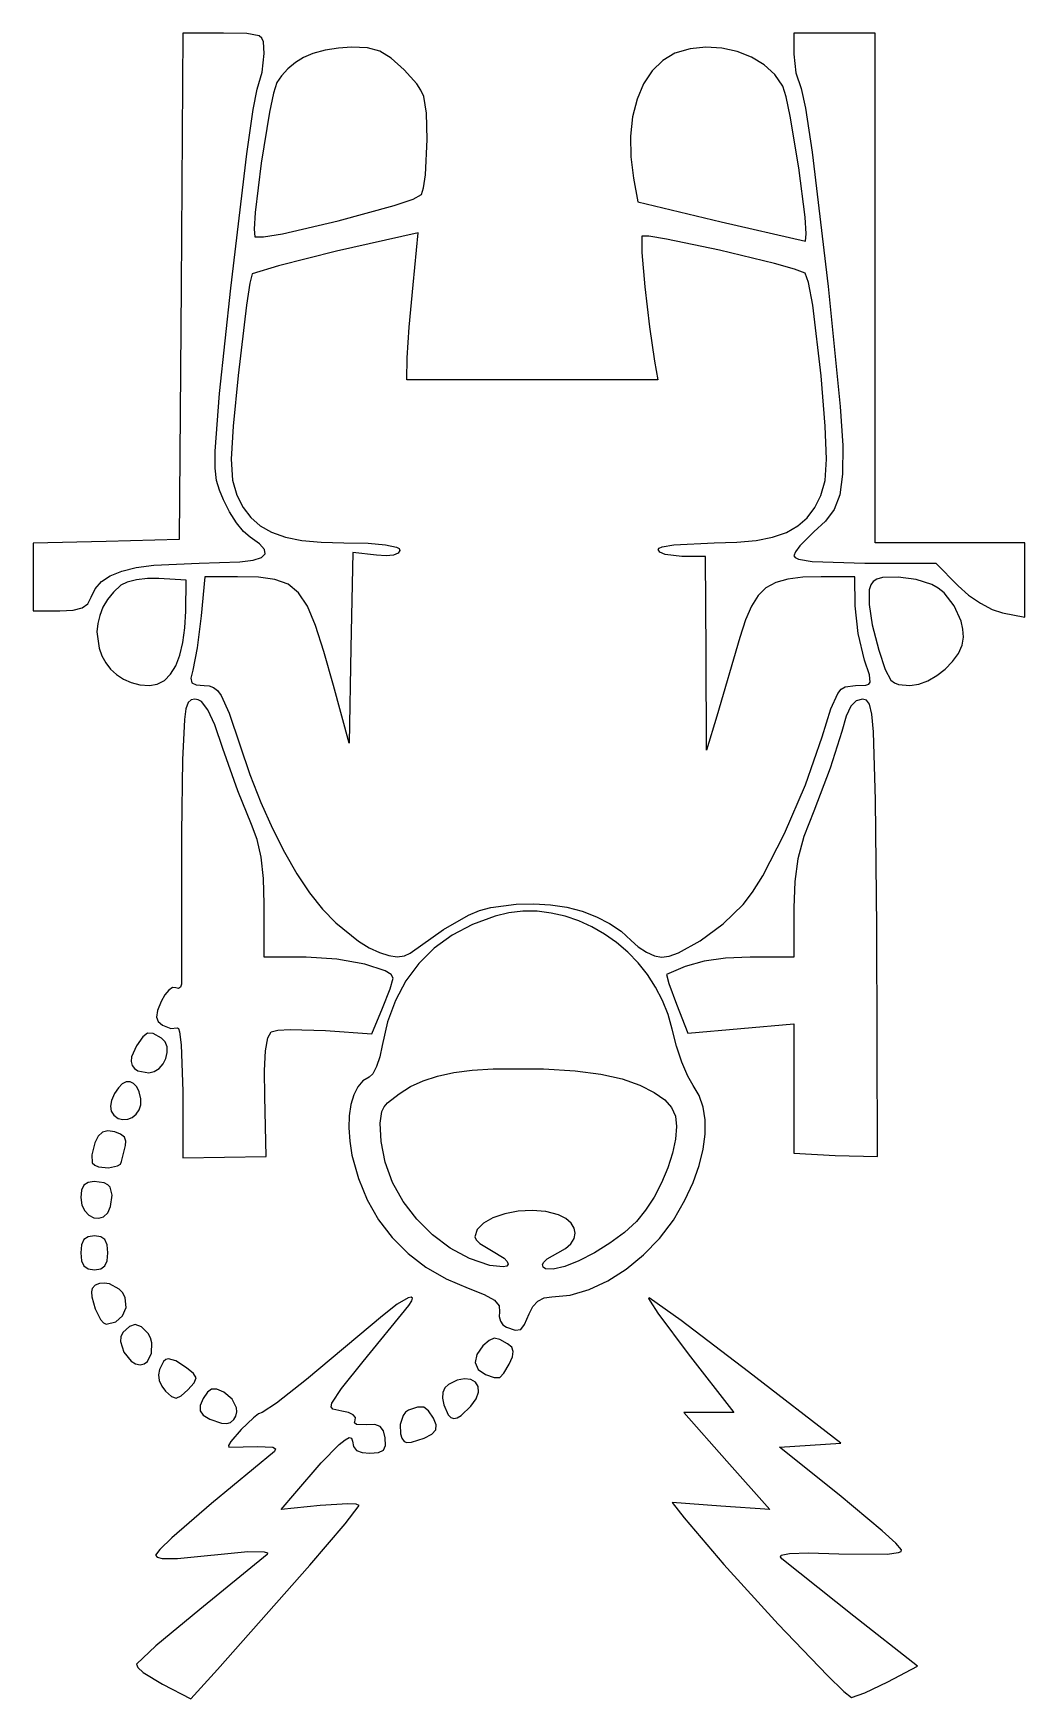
# Model space of a CAD drawing. Extents: x -210 to 599, y -40 to 300.
# Drawn here: x 477.4 to 599.2, y -40.3 to 164.3 of the extents above; entities that cross this region are included whole.
import ezdxf

# ---------------------------------------------------------------- set-up
doc = ezdxf.new("R2010")
doc.units = 0

msp = doc.modelspace()

# ---------------------------------------------------------------- linework, layer by layer
at = {"layer": 'Ebene 1'}
for p, q in [((495.74975, 164.26964), (495.531, 133.178)), ((500.74764, 164.26964), (495.74975, 164.26964)), ((503.629072, 164.229823), (500.74764, 164.26964)), ((505.113706, 163.958066), (503.629072, 164.229823)), ((505.476986, 163.663816), (505.113706, 163.958066)), ((575.85825, 164.26964), (570.8502, 164.26964)), ((570.8502, 164.26964), (570.8502, 161.7107)), ((580.86629, 164.26964), (575.85825, 164.26964)), ((580.86629, 132.96934), (580.86629, 164.26964)), ((505.66478, 163.225909), (505.476986, 163.663816)), ((505.498398, 159.500939), (505.74553, 161.80489)), ((505.74553, 161.80489), (505.66478, 163.225909)), ((511.73547, 161.781003), (510.56587, 161.29921)), ((513.238714, 162.180515), (511.73547, 161.781003)), ((514.881838, 162.456292), (513.238714, 162.180515)), ((516.47108, 162.56688), (514.881838, 162.456292)), ((518.430004, 162.474559), (516.47108, 162.56688)), ((519.954365, 162.065999), (518.430004, 162.474559)), ((521.354263, 161.206762), (519.954365, 162.065999)), ((556.2434, 161.81118), (554.730592, 160.939211)), ((556.24341, 161.8112), (556.2434, 161.81118)), ((558.095271, 162.363082), (556.24341, 161.8112)), ((560.031734, 162.57084), (558.095271, 162.363082)), ((561.9825, 162.455831), (560.031734, 162.57084)), ((563.877274, 162.039412), (561.9825, 162.455831)), ((565.645758, 161.342941), (563.877274, 162.039412)), ((570.8502, 161.7107), (571.111469, 159.415286)), ((508.670884, 159.887938), (507.869695, 159.038746)), ((509.605248, 160.675003), (508.670884, 159.887938)), ((510.5659, 161.29918), (509.605248, 160.675003)), ((510.56587, 161.29921), (510.5659, 161.29918)), ((522.9398, 159.76241), (521.354263, 161.206762)), ((524.513102, 158.054457), (522.9398, 159.76241)), ((553.438366, 159.677935), (552.381674, 158.072461)), ((554.730592, 160.939211), (553.438366, 159.677935)), ((567.217657, 160.387774), (565.645758, 161.342941)), ((568.522673, 159.195268), (567.217657, 160.387774)), ((504.90424, 157.42282), (505.498398, 159.500939)), ((507.30857, 158.22819), (506.884726, 156.914656)), ((507.869695, 159.038746), (507.30857, 158.22819)), ((525.014204, 157.301232), (524.513102, 158.054457)), ((552.381674, 158.072461), (551.575471, 156.167896)), ((569.49051, 157.78678), (568.522673, 159.195268)), ((569.910514, 156.453816), (569.49051, 157.78678)), ((571.111469, 159.415286), (571.73966, 157.48984)), ((504.385517, 154.900126), (504.90424, 157.42282)), ((506.884726, 156.914656), (506.384552, 154.589208)), ((525.36163, 156.503987), (525.014204, 157.301232)), ((525.705528, 154.443874), (525.36163, 156.503987)), ((551.575471, 156.167896), (551.034711, 154.009348)), ((570.416599, 154.094885), (569.910514, 156.453816)), ((571.73966, 157.48984), (572.278385, 155.054871)), ((503.595089, 149.44872), (504.385517, 154.900126)), ((506.384552, 154.589208), (505.357476, 148.323745)), ((525.76494, 151.20699), (525.705528, 154.443874)), ((551.034711, 154.009348), (550.774346, 151.641924)), ((571.474082, 147.752676), (570.416599, 154.094885)), ((572.278385, 155.054871), (573.08771, 149.653615)), ((550.774346, 151.641924), (550.809331, 149.110732)), ((501.62899, 132.96932), (503.595089, 149.44872)), ((525.5615, 146.86284), (525.76494, 151.20699)), ((573.08771, 149.653615), (575.07977, 133.14724)), ((505.357476, 148.323745), (504.631865, 142.274154)), ((550.809331, 149.110732), (551.15462, 146.46088)), ((572.237105, 141.66727), (571.474082, 147.752676)), ((525.09034, 144.44724), (525.348316, 145.303072)), ((525.348316, 145.303072), (525.5615, 146.86284)), ((551.15462, 146.46088), (551.69461, 143.58246)), ((521.704753, 143.106859), (524.048925, 143.900777)), ((524.048925, 143.900777), (525.09034, 144.44724)), ((551.69461, 143.58246), (561.89841, 141.09251)), ((504.631865, 142.274154), (504.508521, 140.218547)), ((507.989929, 139.648066), (514.846025, 141.214945)), ((514.846025, 141.214945), (521.704753, 143.106859)), ((572.375113, 139.62934), (572.237105, 141.66727)), ((504.508521, 140.218547), (504.61224, 139.28279)), ((504.61224, 139.28279), (505.649048, 139.260442)), ((505.649048, 139.260442), (507.989929, 139.648066)), ((524.66262, 139.74766), (514.63422, 137.50673)), ((524.07329, 133.38698), (524.66262, 139.74766)), ((553.04554, 139.329154), (552.15831, 139.32849)), ((552.15831, 139.32849), (552.167451, 137.343152)), ((555.207136, 138.986006), (553.04554, 139.329154)), ((561.89841, 141.09251), (572.27981, 138.74578)), ((572.27981, 138.74578), (572.375113, 139.62934)), ((514.6336, 137.50638), (507.511656, 135.717016)), ((514.63422, 137.50673), (514.6336, 137.50638)), ((552.167451, 137.343152), (552.528541, 133.139084)), ((561.732121, 137.632911), (555.207136, 138.986006)), ((568.490651, 135.998486), (561.732121, 137.632911)), ((507.511656, 135.717016), (504.2797, 134.70304)), ((570.944178, 135.303674), (568.490651, 135.998486)), ((572.24011, 134.81201), (570.944178, 135.303674)), ((495.531, 133.178), (495.31206, 102.0864)), ((503.999903, 133.577427), (503.579412, 130.853969)), ((504.2797, 134.70304), (503.999903, 133.577427)), ((523.549524, 128.168973), (524.07329, 133.38698)), ((552.528541, 133.139084), (553.091901, 128.196819)), ((572.672749, 133.646062), (572.24011, 134.81201)), ((573.188375, 130.880725), (572.672749, 133.646062)), ((575.07977, 133.14724), (576.556677, 118.425835)), ((500.263289, 120.012224), (501.62899, 132.96932)), ((580.86629, 101.66904), (580.86629, 132.96934)), ((503.579412, 130.853969), (502.54419, 122.24824)), ((574.21005, 122.20641), (573.188375, 130.880725)), ((523.31093, 124.41423), (523.549524, 128.168973)), ((553.091901, 128.196819), (553.70785, 123.99689)), ((523.27433, 121.70155), (523.31093, 124.41423)), ((553.70785, 123.99689), (554.11553, 121.70155)), ((502.54419, 122.24824), (501.932142, 115.989365)), ((538.69493, 121.70155), (523.27433, 121.70155)), ((554.11553, 121.70155), (538.69493, 121.70155)), ((574.708173, 116.013118), (574.21005, 122.20641)), ((499.71224, 112.913013), (500.263289, 120.012224)), ((576.556677, 118.425835), (576.859027, 113.613716)), ((501.932142, 115.989365), (501.708714, 111.947115)), ((574.869726, 111.936576), (574.708173, 116.013118)), ((499.717028, 110.829471), (499.71224, 112.913013)), ((576.859027, 113.613716), (576.846934, 110.099428)), ((499.895261, 109.33363), (499.717028, 110.829471)), ((501.708714, 111.947115), (501.866508, 109.376553)), ((574.693242, 109.314001), (574.869726, 111.936576)), ((500.236866, 108.133232), (499.895261, 109.33363)), ((501.866508, 109.376553), (502.39813, 107.53274)), ((574.17725, 107.48261), (574.693242, 109.314001)), ((576.846934, 110.099428), (576.502616, 107.582053)), ((500.73177, 106.93602), (500.236866, 108.133232)), ((501.465616, 105.492493), (500.73177, 106.93602)), ((502.39813, 107.53274), (503.15457, 106.02702)), ((573.426752, 105.993596), (574.17725, 107.48261)), ((576.502616, 107.582053), (575.808293, 105.760676)), ((502.327751, 104.147261), (501.465616, 105.492493)), ((503.15457, 106.02702), (504.091412, 104.774849)), ((504.091412, 104.774849), (505.245298, 103.759901)), ((571.339575, 103.747872), (572.49271, 104.753918)), ((572.49271, 104.753918), (573.426752, 105.993596)), ((575.808293, 105.760676), (574.746185, 104.334377)), ((503.2107, 103.050702), (502.327751, 104.147261)), ((504.00699, 102.35319), (503.2107, 103.050702)), ((505.151691, 101.546542), (504.00699, 102.35319)), ((505.245298, 103.759901), (506.652874, 102.96585)), ((506.652874, 102.96585), (508.350781, 102.376371)), ((508.350781, 102.376371), (510.375664, 101.975139)), ((566.210142, 101.974485), (568.233839, 102.373859)), ((568.233839, 102.373859), (569.931801, 102.959754)), ((569.931801, 102.959754), (571.339575, 103.747872)), ((573.29851, 103.00224), (571.569391, 101.286273)), ((574.746185, 104.334377), (573.29851, 103.00224)), ((486.33928, 101.84949), (477.36653, 101.61257)), ((477.36653, 101.61257), (477.36653, 97.46742)), ((495.31206, 102.0864), (486.33928, 101.84949)), ((505.775196, 100.871053), (505.151691, 101.546542)), ((505.401731, 99.884451), (505.863284, 100.319448)), ((505.863284, 100.319448), (505.775196, 100.871053)), ((510.375664, 101.975139), (512.764166, 101.745827)), ((512.764166, 101.745827), (515.55293, 101.67211)), ((515.55293, 101.67211), (518.521028, 101.610905)), ((516.64003, 100.494), (516.40942, 88.77)), ((519.53952, 100.1555), (516.64003, 100.494)), ((518.521028, 101.610905), (520.677873, 101.432971)), ((520.677873, 101.432971), (521.99376, 101.142329)), ((522.234934, 100.383575), (521.653219, 100.159686)), ((521.99376, 101.142329), (522.327064, 100.955999)), ((522.43899, 100.743), (522.234934, 100.383575)), ((522.327064, 100.955999), (522.43899, 100.743)), ((554.15729, 100.83467), (554.287793, 101.010919)), ((554.387805, 100.510583), (554.15729, 100.83467)), ((554.287793, 101.010919), (554.666212, 101.171512)), ((555.015443, 100.245184), (554.387805, 100.510583)), ((554.666212, 101.171512), (556.088252, 101.43617)), ((556.088252, 101.43617), (561.04335, 101.67248)), ((561.04335, 101.67248), (563.825162, 101.745926)), ((563.825162, 101.745926), (566.210142, 101.974485)), ((571.043387, 100.561136), (570.8502, 100.05356)), ((571.569391, 101.286273), (571.043387, 100.561136)), ((590.04769, 101.66904), (580.86629, 101.66904)), ((599.22913, 101.66904), (590.04769, 101.66904)), ((599.22913, 97.09918), (599.22913, 101.66904)), ((488.247299, 98.204116), (490.030568, 98.635784)), ((490.030568, 98.635784), (492.196873, 98.934814)), ((492.196873, 98.934814), (497.77467, 99.16502)), ((497.77467, 99.16502), (502.772816, 99.335176)), ((502.772816, 99.335176), (504.376316, 99.558786)), ((504.376316, 99.558786), (505.401731, 99.884451)), ((520.739521, 100.080579), (519.53952, 100.1555)), ((521.653219, 100.159686), (520.739521, 100.080579)), ((557.07865, 100), (555.015443, 100.245184)), ((560, 100), (557.07865, 100)), ((560.058, 88.1059), (560, 100)), ((570.8502, 100.05356), (570.994868, 99.851272)), ((570.994868, 99.851272), (571.424095, 99.673586)), ((571.424095, 99.673586), (573.107576, 99.394944)), ((573.107576, 99.394944), (579.57408, 99.16502)), ((579.57408, 99.16502), (588.29798, 99.16502)), ((588.29798, 99.16502), (591.05088, 96.36985)), ((477.36653, 97.46742), (477.36653, 93.32227)), ((484.9555, 96.038143), (485.733785, 96.912811)), ((485.733785, 96.912811), (486.823045, 97.632297)), ((486.823045, 97.632297), (488.247299, 98.204116)), ((488.146, 96.4489), (487.235875, 95.62159)), ((488.923607, 96.836544), (488.14595, 96.44901)), ((488.14595, 96.44901), (488.146, 96.4489)), ((490.062005, 97.123059), (488.923607, 96.836544)), ((491.408138, 97.281225), (490.062005, 97.123059)), ((492.809, 97.28371), (491.408138, 97.281225)), ((496.14769, 97.07866), (492.809, 97.28371)), ((496.10509, 93.27027), (496.14769, 97.07866)), ((498.43395, 97.49554), (497.99271, 92.69617)), ((502.46771, 97.49554), (498.43395, 97.49554)), ((505.038427, 97.436119), (502.46771, 97.49554)), ((507.069841, 97.172571), (505.038427, 97.436119)), ((508.674883, 96.57697), (507.069841, 97.172571)), ((509.966484, 95.52139), (508.674883, 96.57697)), ((568.62537, 96.809259), (567.423563, 96.147524)), ((570.117012, 97.222502), (568.62537, 96.809259)), ((571.963029, 97.43525), (570.117012, 97.222502)), ((574.22796, 97.4955), (571.963029, 97.43525)), ((578.36207, 97.4955), (574.22796, 97.4955)), ((578.39867, 93.94813), (578.36207, 97.4955)), ((580.305788, 96.507007), (580.130238, 95.886737)), ((580.589, 96.93951), (580.305788, 96.507007)), ((581.056529, 97.214343), (580.589, 96.93951)), ((580.589, 96.93951), (580.589, 96.93951)), ((581.769406, 97.391278), (581.056529, 97.214343)), ((583.690607, 97.463756), (581.769406, 97.391278)), ((585.871418, 97.181547), (583.690607, 97.463756)), ((587.83065, 96.56925), (585.871418, 97.181547)), ((588.606977, 96.118171), (587.83065, 96.56925)), ((591.05088, 96.36985), (592.333806, 95.243296)), ((599.22913, 92.52935), (599.22913, 97.09918)), ((483.359325, 93.671513), (484.05244, 94.187249)), ((484.05244, 94.187249), (484.46417, 95.00078)), ((484.46417, 95.00078), (484.9555, 96.038143)), ((486.499664, 94.719509), (485.932345, 93.760336)), ((487.235875, 95.62159), (486.499664, 94.719509)), ((511.057576, 93.877903), (509.966484, 95.52139)), ((566.447048, 95.1893), (565.631287, 93.886591)), ((567.423563, 96.147524), (566.447048, 95.1893)), ((580.130238, 95.886737), (580.100625, 94.100326)), ((589.333335, 95.508519), (588.606977, 96.118171)), ((590.570135, 93.923923), (589.333335, 95.508519)), ((592.333806, 95.243296), (593.791934, 94.242225)), ((593.791934, 94.242225), (595.245919, 93.475506)), ((477.36653, 93.32227), (480.649, 93.32227)), ((480.649, 93.32227), (482.26484, 93.400783)), ((482.26484, 93.400783), (483.359325, 93.671513)), ((485.528897, 92.761756), (485.284297, 91.741449)), ((485.932345, 93.760336), (485.528897, 92.761756)), ((496.006515, 91.243764), (496.10509, 93.27027)), ((497.99271, 92.69617), (497.507478, 88.75493)), ((512.06109, 91.518584), (511.057576, 93.877903)), ((564.911737, 92.1914), (564.22386, 90.05573)), ((565.631287, 93.886591), (564.911737, 92.1914)), ((578.752671, 90.523366), (578.39867, 93.94813)), ((580.100625, 94.100326), (580.497178, 91.615142)), ((591.40903, 92.036307), (590.570135, 93.923923)), ((595.245919, 93.475506), (596.51642, 93.05201)), ((596.51642, 93.05201), (599.22913, 92.52935)), ((485.284297, 91.741449), (485.193524, 90.717098)), ((485.193524, 90.717098), (485.453373, 88.726991)), ((495.763145, 89.442519), (496.006515, 91.243764)), ((513.089957, 88.315505), (512.06109, 91.518584)), ((564.22386, 90.05573), (561.36591, 80.38466)), ((579.55233, 87.27075), (578.752671, 90.523366)), ((580.497178, 91.615142), (581.31691, 88.46605)), ((591.638007, 91.047882), (591.40903, 92.036307)), ((591.549199, 89.089672), (591.718, 90.06652)), ((591.718, 90.06652), (591.638007, 91.047882)), ((485.453373, 88.726991), (485.79395, 87.7966)), ((495.381754, 87.880386), (495.763145, 89.442519)), ((497.507478, 88.75493), (496.96037, 86.01876)), ((514.25711, 84.14074), (513.089957, 88.315505)), ((516.40942, 88.77), (516.17882, 77.046)), ((560.116, 76.2118), (560.058, 88.1059)), ((581.31691, 88.46605), (582.083067, 86.116593)), ((590.367463, 87.08623), (591.080278, 88.07943)), ((591.080278, 88.07943), (591.549199, 89.089672)), ((485.79395, 87.7966), (486.268267, 86.932892)), ((486.268267, 86.932892), (486.871301, 86.15355)), ((486.871301, 86.15355), (487.598032, 85.476256)), ((494.231993, 85.528861), (494.869112, 86.571216)), ((494.869112, 86.571216), (495.381754, 87.880386)), ((496.96037, 86.01876), (496.731246, 85.053839)), ((580.159735, 85.466511), (579.55233, 87.27075)), ((582.083067, 86.116593), (582.792708, 84.815885)), ((588.435043, 85.35271), (589.466976, 86.160511)), ((589.466976, 86.160511), (590.367463, 87.08623)), ((487.598032, 85.476256), (488.443437, 84.918692)), ((488.443437, 84.918692), (489.402495, 84.49854)), ((489.402495, 84.49854), (490.470183, 84.233482)), ((490.470183, 84.233482), (491.64148, 84.1412)), ((491.64148, 84.1412), (492.611404, 84.300002)), ((492.611404, 84.300002), (493.477166, 84.767173)), ((493.477166, 84.767173), (494.231993, 85.528861)), ((496.731246, 85.053839), (496.843521, 84.482882)), ((496.843521, 84.482882), (497.369438, 84.210362)), ((497.369438, 84.210362), (498.38124, 84.14075)), ((498.38124, 84.14075), (498.997745, 84.09398)), ((498.997745, 84.09398), (499.52499, 83.915186)), ((499.52499, 83.915186), (499.997473, 83.546643)), ((516.17882, 77.046), (514.25711, 84.14074)), ((576.678764, 83.680365), (577.160024, 83.974115)), ((577.160024, 83.974115), (578.43088, 84.14071)), ((578.43088, 84.14071), (579.702788, 84.191389)), ((579.702788, 84.191389), (580.058425, 84.309093)), ((580.058425, 84.309093), (580.24448, 84.53669)), ((580.24448, 84.53669), (580.159735, 85.466511)), ((582.792708, 84.815885), (583.209957, 84.463536)), ((583.209957, 84.463536), (583.713424, 84.259042)), ((583.713424, 84.259042), (585.11281, 84.14118)), ((585.11281, 84.14118), (586.201736, 84.292607)), ((586.201736, 84.292607), (587.327889, 84.713262)), ((587.327889, 84.713262), (588.435043, 85.35271)), ((496.407847, 82.045167), (496.13618, 81.285132)), ((496.769118, 82.390592), (496.407847, 82.045167)), ((497.23497, 82.47222), (496.769118, 82.390592)), ((497.648575, 82.399236), (497.23497, 82.47222)), ((498.045786, 82.167957), (497.648575, 82.399236)), ((498.833039, 81.15657), (498.045786, 82.167957)), ((499.997473, 83.546643), (500.449693, 82.930627)), ((500.449693, 82.930627), (501.431332, 80.725275)), ((575.407877, 81.273251), (576.250974, 83.170307)), ((576.250974, 83.170307), (576.678764, 83.680365)), ((578.495864, 82.266587), (577.849041, 81.594624)), ((579.27494, 82.47153), (578.495864, 82.266587)), ((579.765272, 82.36065), (579.27494, 82.47153)), ((580.143448, 81.841086), (579.765272, 82.36065)), ((495.939139, 79.959677), (495.709019, 75.00926)), ((496.13618, 81.285132), (495.939139, 79.959677)), ((499.680747, 79.29016), (498.833039, 81.15657)), ((501.431332, 80.725275), (502.74589, 76.83733)), ((561.36591, 80.38466), (560.116, 76.2118)), ((574.33488, 77.82691), (575.407877, 81.273251)), ((577.279501, 80.369939), (576.73227, 78.50683)), ((577.849041, 81.594624), (577.279501, 80.369939)), ((580.427266, 80.63245), (580.143448, 81.841086)), ((580.634522, 78.454355), (580.427266, 80.63245)), ((500.67293, 76.42083), (499.680747, 79.29016)), ((572.291431, 71.918821), (574.33488, 77.82691)), ((576.7323, 78.5071), (575.312356, 73.995377)), ((576.73227, 78.50683), (576.7323, 78.5071)), ((580.890536, 70.068236), (580.634522, 78.454355)), ((502.499264, 71.181551), (500.67293, 76.42083)), ((502.74589, 76.83733), (503.9972, 73.201338)), ((495.709019, 75.00926), (495.59766, 65.98742)), ((575.312356, 73.995377), (573.29452, 68.71549)), ((503.9972, 73.201338), (505.336448, 69.779405)), ((569.719443, 65.943024), (572.291431, 71.918821)), ((504.17592, 67.08264), (502.499264, 71.181551)), ((505.336448, 69.779405), (506.751734, 66.593563)), ((581.05386, 54.43963), (580.890536, 70.068236)), ((573.29452, 68.71549), (572.092923, 65.580696)), ((495.598, 65.987), (495.59714, 47.993)), ((495.59766, 65.98742), (495.598, 65.987)), ((504.8948, 65.214445), (504.17592, 67.08264)), ((506.751734, 66.593563), (508.23116, 63.665839)), ((567.024675, 60.759269), (569.719443, 65.943024)), ((572.092923, 65.580696), (571.344019, 62.84008)), ((505.381897, 63.045909), (504.8948, 65.214445)), ((508.23116, 63.665839), (509.762828, 61.018264)), ((505.658527, 60.443879), (505.381897, 63.045909)), ((571.344019, 62.84008), (570.959463, 60.063644)), ((505.746, 57.2752), (505.658527, 60.443879)), ((509.762828, 61.018264), (511.334838, 58.672868)), ((565.75805, 58.733081), (567.024675, 60.759269)), ((570.959463, 60.063644), (570.85091, 56.82139)), ((511.334838, 58.672868), (512.935291, 56.65168)), ((536.73257, 57.27706), (538.871593, 57.335935)), ((538.871593, 57.335935), (540.948502, 57.204474)), ((564.61289, 57.22731), (565.75805, 58.733081)), ((505.746, 50.75458), (505.746, 57.2752)), ((512.935291, 56.65168), (514.55229, 54.97673)), ((527.772875, 54.172705), (530.847746, 55.937379)), ((530.847746, 55.937379), (532.223785, 56.48676)), ((534.12, 55.8171), (531.344713, 54.784068)), ((532.223785, 56.48676), (533.606255, 56.866835)), ((533.606255, 56.866835), (536.73257, 57.27706)), ((534.12004, 55.8172), (534.12, 55.8171)), ((535.827288, 56.221715), (534.12004, 55.8172)), ((537.556817, 56.412628), (535.827288, 56.221715)), ((539.293947, 56.399317), (537.556817, 56.412628)), ((541.023996, 56.191163), (539.293947, 56.399317)), ((540.948502, 57.204474), (542.940653, 56.889834)), ((542.732281, 55.797546), (541.023996, 56.191163)), ((544.404121, 55.227847), (542.732281, 55.797546)), ((542.940653, 56.889834), (544.825401, 56.399171)), ((544.825401, 56.399171), (546.580102, 55.73964)), ((546.580102, 55.73964), (548.18211, 54.918398)), ((562.145455, 54.849531), (564.61289, 57.22731)), ((570.85091, 56.82139), (570.85091, 50.75416)), ((514.55229, 54.97673), (517.342654, 52.743744)), ((523.69747, 51.25683), (527.772875, 54.172705)), ((528.854505, 53.463714), (526.655788, 51.863391)), ((531.344713, 54.784068), (528.854505, 53.463714)), ((546.024834, 54.491444), (544.404121, 55.227847)), ((547.579739, 53.597719), (546.024834, 54.491444)), ((549.054153, 52.556051), (547.579739, 53.597719)), ((548.18211, 54.918398), (549.608781, 53.942599)), ((549.608781, 53.942599), (550.83747, 52.8194)), ((559.342344, 52.776044), (562.145455, 54.849531)), ((581.14786, 26.26943), (581.05386, 54.43963)), ((517.342654, 52.743744), (518.666078, 51.930932)), ((518.666078, 51.930932), (519.912725, 51.332346)), ((519.912725, 51.332346), (521.060891, 50.956814)), ((522.974967, 50.910228), (523.69747, 51.25683)), ((526.655788, 51.863391), (524.754974, 49.990453)), ((550.433394, 51.37582), (549.054153, 52.556051)), ((551.702781, 50.066406), (550.433394, 51.37582)), ((550.83747, 52.8194), (551.734947, 52.01735)), ((551.734947, 52.01735), (552.744029, 51.360526)), ((552.744029, 51.360526), (553.741161, 50.91672)), ((555.532962, 50.899049), (556.67198, 51.309792)), ((556.67198, 51.309792), (559.342344, 52.776044)), ((510.90365, 50.75458), (505.746, 50.75458)), ((514.661435, 50.520004), (510.90365, 50.75458)), ((518.108298, 49.914899), (514.661435, 50.520004)), ((520.628187, 49.087199), (518.108298, 49.914899)), ((521.060891, 50.956814), (522.088873, 50.813165)), ((522.088873, 50.813165), (522.974967, 50.910228)), ((524.754974, 49.990453), (523.158476, 47.852251)), ((552.847632, 48.63719), (551.702781, 50.066406)), ((553.741161, 50.91672), (554.60279, 50.75372)), ((554.60279, 50.75372), (555.532962, 50.899049)), ((557.477159, 49.619004), (555.20967, 48.64659)), ((559.833276, 50.272025), (557.477159, 49.619004)), ((562.441365, 50.639221), (559.833276, 50.272025)), ((565.46477, 50.75416), (562.441365, 50.639221)), ((570.85091, 50.75416), (565.46477, 50.75416)), ((495.445775, 47.077804), (495.210081, 46.916655)), ((495.582439, 47.447481), (495.445775, 47.077804)), ((495.59714, 47.993), (495.582439, 47.447481)), ((521.348, 48.636106), (520.628187, 49.087199)), ((521.22077, 46.865896), (521.60505, 48.18484)), ((521.60505, 48.18484), (521.348, 48.636106)), ((523.158476, 47.852251), (521.872706, 45.45614)), ((553.853266, 47.097551), (552.847632, 48.63719)), ((554.704999, 45.45687), (553.853266, 47.097551)), ((555.20967, 48.64659), (555.479426, 47.530042)), ((555.479426, 47.530042), (556.40835, 44.98641)), ((493.06896, 45.31607), (492.620511, 44.193184)), ((493.522509, 46.127299), (493.06896, 45.31607)), ((494.018594, 46.714571), (493.522509, 46.127299)), ((494.497194, 47.022755), (494.018594, 46.714571)), ((494.89829, 46.99672), (494.497194, 47.022755)), ((495.210081, 46.916655), (494.89829, 46.99672)), ((520.29709, 44.48838), (521.22077, 46.865896)), ((521.872706, 45.45614), (520.904076, 42.809472)), ((555.388151, 43.724526), (554.704999, 45.45687)), ((492.620511, 44.193184), (492.49413, 43.411702)), ((492.49413, 43.411702), (492.696489, 42.854069)), ((518.98869, 41.35696), (520.29709, 44.48838)), ((555.88804, 41.9099), (555.388151, 43.724526)), ((556.40835, 44.98641), (557.80673, 41.42651)), ((490.811163, 40.966563), (490.0601, 39.86956)), ((491.424922, 41.446739), (490.811163, 40.966563)), ((492.117984, 41.378333), (491.424922, 41.446739)), ((493.10695, 40.82959), (492.117984, 41.378333)), ((492.696489, 42.854069), (493.23426, 42.40273)), ((493.23426, 42.40273), (494.252429, 42.015246)), ((494.252429, 42.015246), (495.06482, 42.09451)), ((495.06482, 42.09451), (495.198574, 42.010122)), ((495.198574, 42.010122), (495.323343, 41.608342)), ((495.323343, 41.608342), (495.53501, 39.980195)), ((506.192955, 40.854052), (506.59624, 41.58239)), ((506.59624, 41.58239), (507.419636, 41.780214)), ((507.419636, 41.780214), (508.952749, 41.880766)), ((508.952749, 41.880766), (513.27191, 41.76599)), ((513.27191, 41.76599), (518.98869, 41.35696)), ((520.904076, 42.809472), (520.259, 39.9196)), ((556.424531, 39.83949), (555.88804, 41.9099)), ((557.80673, 41.42651), (564.3288, 42.00385)), ((564.3288, 42.00385), (570.85087, 42.58119)), ((570.85087, 42.58119), (570.85087, 34.63904)), ((490.0601, 39.86956), (489.456603, 38.502402)), ((490.0601, 39.86956), (490.0601, 39.86956)), ((493.576455, 40.357308), (493.10695, 40.82959)), ((493.809069, 39.738521), (493.576455, 40.357308)), ((493.657905, 38.319691), (493.828362, 39.037794)), ((493.828362, 39.037794), (493.809069, 39.738521)), ((495.53501, 39.980195), (495.73043, 34.31871)), ((505.799327, 36.853779), (505.926438, 39.268878)), ((505.926438, 39.268878), (506.192955, 40.854052)), ((520.259, 39.9196), (519.958401, 38.529433)), ((557.092173, 37.844971), (556.424531, 39.83949)), ((489.456603, 38.502402), (489.406234, 37.937676)), ((489.406234, 37.937676), (489.519511, 37.460926)), ((489.519511, 37.460926), (489.793481, 37.078709)), ((489.793481, 37.078709), (490.225187, 36.79758)), ((492.243741, 36.706772), (492.842024, 37.089616)), ((492.842024, 37.089616), (493.321269, 37.648777)), ((493.321269, 37.648777), (493.657905, 38.319691)), ((505.81426, 33.63567), (505.799327, 36.853779)), ((519.55336, 37.330041), (519.096937, 36.449514)), ((519.958401, 38.529433), (519.55336, 37.330041)), ((529.055834, 36.595416), (531.313206, 36.892524)), ((531.313206, 36.892524), (533.876526, 37.059704)), ((533.876526, 37.059704), (540.07399, 37.0306)), ((540.07399, 37.0306), (543.966805, 36.80034)), ((557.805898, 36.15335), (557.092173, 37.844971)), ((488.305669, 35.192134), (487.821178, 34.723262)), ((488.794998, 35.432841), (488.305669, 35.192134)), ((489.267964, 35.44972), (488.794998, 35.432841)), ((489.703363, 35.247105), (489.267964, 35.44972)), ((490.079995, 34.829333), (489.703363, 35.247105)), ((490.376654, 34.20074), (490.079995, 34.829333)), ((490.225187, 36.79758), (491.54999, 36.56481)), ((491.54999, 36.56481), (492.243741, 36.706772)), ((517.248525, 34.817019), (516.751171, 33.839827)), ((517.881203, 35.553026), (517.248525, 34.817019)), ((518.64219, 36.01594), (517.881203, 35.553026)), ((519.096937, 36.449514), (518.64219, 36.01594)), ((522.32089, 33.97612), (523.736936, 34.858733)), ((523.736936, 34.858733), (525.305945, 35.5851)), ((525.305945, 35.5851), (527.066162, 36.161801)), ((527.066162, 36.161801), (529.055834, 36.595416)), ((543.966805, 36.80034), (547.133899, 36.40997)), ((547.133899, 36.40997), (549.736788, 35.832407)), ((549.736788, 35.832407), (551.93699, 35.04057)), ((551.93699, 35.04057), (551.9372, 35.0406)), ((551.9372, 35.0406), (553.696587, 34.154115)), ((558.48064, 34.99163), (557.805898, 36.15335)), ((559.221898, 33.760099), (558.48064, 34.99163)), ((486.983799, 33.166027), (486.839057, 32.444744)), ((487.36276, 34.02189), (486.983799, 33.166027)), ((487.821178, 34.723262), (487.36273, 34.02189)), ((487.36273, 34.02189), (487.36276, 34.02189)), ((490.57214, 33.36566), (490.376654, 34.20074)), ((490.571706, 32.63955), (490.57214, 33.36566)), ((495.73043, 34.31871), (495.73018, 26.13138)), ((505.99123, 26.28158), (505.81426, 33.63567)), ((516.751171, 33.839827), (516.396154, 32.653359)), ((520.483337, 32.360205), (520.919823, 32.868304)), ((520.919823, 32.868304), (522.32089, 33.97612)), ((553.696587, 34.154115), (554.981629, 33.249206)), ((554.981629, 33.249206), (555.833543, 32.289909)), ((559.713058, 32.346447), (559.221898, 33.760099)), ((570.85087, 34.63904), (570.85087, 26.69689)), ((486.839057, 32.444744), (486.928012, 31.845641)), ((486.928012, 31.845641), (487.25014, 31.35632)), ((487.25014, 31.35632), (487.800817, 30.963658)), ((487.800817, 30.963658), (488.392625, 30.803201)), ((488.392625, 30.803201), (488.985654, 30.850822)), ((488.985654, 30.850822), (489.539989, 31.082394)), ((489.539989, 31.082394), (490.015718, 31.47379)), ((490.015718, 31.47379), (490.372928, 32.000885)), ((490.372928, 32.000885), (490.571706, 32.63955)), ((516.19049, 31.289523), (516.141193, 29.780227)), ((516.396154, 32.653359), (516.19049, 31.289523)), ((519.987949, 30.370177), (520.19598, 31.810538)), ((520.19598, 31.810538), (520.483337, 32.360205)), ((555.833543, 32.289909), (556.29355, 31.24026)), ((556.29355, 31.24026), (556.431997, 29.954318)), ((559.955248, 30.766373), (559.713058, 32.346447)), ((559.949594, 29.035575), (559.955248, 30.766373)), ((485.339859, 28.763879), (484.92669, 27.94457)), ((485.85629, 29.24531), (485.339859, 28.763879)), ((486.521228, 29.414118), (485.85629, 29.24531)), ((487.37992, 29.29556), (486.521228, 29.414118)), ((488.094464, 29.018587), (487.37992, 29.29556)), ((488.558745, 28.635973), (488.094464, 29.018587)), ((516.141193, 29.780227), (516.255278, 28.15738)), ((520.13432, 28.11458), (519.987949, 30.370177)), ((556.431997, 29.954318), (556.300012, 28.411287)), ((559.697221, 27.169753), (559.949594, 29.035575)), ((484.92669, 27.94457), (484.550631, 26.48011)), ((484.92669, 27.94457), (484.92669, 27.94457)), ((488.21828, 25.64576), (488.6828, 27.62276)), ((488.759333, 28.164952), (488.558745, 28.635973)), ((488.6828, 27.62276), (488.759333, 28.164952)), ((516.255278, 28.15738), (516.53976, 26.45289)), ((520.617129, 25.565149), (520.13432, 28.11458)), ((555.927658, 26.69248), (555.344996, 24.879214)), ((556.300012, 28.411287), (555.927658, 26.69248)), ((559.199255, 25.184606), (559.697221, 27.169753)), ((570.85087, 26.69689), (575.93116, 26.41391)), ((484.550631, 26.48011), (484.60949, 25.50537)), ((484.60949, 25.50537), (484.915965, 25.216681)), ((484.915965, 25.216681), (485.395843, 25.020628)), ((485.395843, 25.020628), (486.611645, 24.896155)), ((486.611645, 24.896155), (487.728567, 25.111387)), ((487.728567, 25.111387), (488.084845, 25.339966)), ((488.084845, 25.339966), (488.21828, 25.64576)), ((495.73018, 26.13138), (500.86072, 26.20648)), ((500.86072, 26.20648), (505.99123, 26.28158)), ((516.53976, 26.45289), (517.330669, 23.588456)), ((521.53915, 23.086842), (520.617129, 25.565149)), ((555.344996, 24.879214), (554.582089, 23.052803)), ((558.456823, 23.095832), (559.199255, 25.184606)), ((575.93116, 26.41391), (581.14786, 26.26943)), ((483.588829, 22.745115), (483.301577, 22.127503)), ((484.091801, 23.097835), (483.588829, 22.745115)), ((484.83031, 23.21), (484.091801, 23.097835)), ((486.080214, 23.036696), (484.83031, 23.21)), ((486.510908, 22.812472), (486.080214, 23.036696)), ((486.816504, 22.489785), (486.510908, 22.812472)), ((517.330669, 23.588456), (518.424354, 20.936746)), ((522.850463, 20.736507), (521.53915, 23.086842)), ((554.582089, 23.052803), (553.669, 21.294564)), ((557.47105, 20.91913), (558.456823, 23.095832)), ((483.301577, 22.127503), (483.21023, 21.22066)), ((483.21023, 21.22066), (483.340515, 20.313125)), ((483.21023, 21.22066), (483.21023, 21.22066)), ((487.065622, 21.528769), (486.816504, 22.489785)), ((486.85401, 20.11315), (487.065622, 21.528769)), ((518.424354, 20.936746), (519.8113, 18.508661)), ((524.501149, 18.570996), (522.850463, 20.736507)), ((553.669, 21.294564), (552.635789, 19.685811)), ((556.043065, 18.473511), (557.47105, 20.91913)), ((483.340515, 20.313125), (483.689457, 19.58711)), ((483.689457, 19.58711), (484.194181, 19.061725)), ((484.194181, 19.061725), (484.791816, 18.756081)), ((484.791816, 18.756081), (485.419489, 18.689291)), ((485.419489, 18.689291), (486.014328, 18.880465)), ((486.014328, 18.880465), (486.513459, 19.348714)), ((486.513459, 19.348714), (486.85401, 20.11315)), ((519.8113, 18.508661), (521.481989, 16.315104)), ((526.441287, 16.647158), (524.501149, 18.570996)), ((533.871678, 18.728853), (532.692965, 18.075068)), ((535.336082, 19.226933), (533.871678, 18.728853)), ((536.978992, 19.541278), (535.336082, 19.226933)), ((538.693218, 19.643861), (536.978992, 19.541278)), ((540.371574, 19.506655), (538.693218, 19.643861)), ((541.90687, 19.10163), (540.371574, 19.506655)), ((542.821162, 18.64535), (541.90687, 19.10163)), ((543.471107, 18.098478), (542.821162, 18.64535)), ((552.635789, 19.685811), (551.51252, 18.30786)), ((554.322677, 16.217663), (556.043065, 18.473511)), ((484.10228, 16.421765), (483.585831, 16.063115)), ((484.87956, 16.53262), (484.10228, 16.421765)), ((485.656857, 16.421765), (484.87956, 16.53262)), ((486.173315, 16.063115), (485.656857, 16.421765)), ((528.620959, 15.021843), (526.441287, 16.647158)), ((531.907133, 17.293604), (531.62137, 16.41249)), ((531.62137, 16.41249), (531.786024, 16.046122)), ((532.692965, 18.075068), (531.907133, 17.293604)), ((543.857094, 17.488545), (543.471107, 18.098478)), ((543.838749, 16.189635), (543.979511, 16.843086)), ((543.979511, 16.843086), (543.857094, 17.488545)), ((550.01736, 16.927397), (548.240625, 15.615231)), ((551.51252, 18.30786), (550.01736, 16.927397)), ((483.298914, 15.417545), (483.21023, 14.44593)), ((483.21023, 14.44593), (483.298914, 13.474315)), ((483.21023, 14.44593), (483.21023, 14.44593)), ((483.585831, 16.063115), (483.298914, 15.417545)), ((486.460236, 15.417545), (486.173315, 16.063115)), ((486.54892, 14.44593), (486.460236, 15.417545)), ((486.460236, 13.474315), (486.54892, 14.44593)), ((521.481989, 16.315104), (523.426906, 14.366976)), ((523.426906, 14.366976), (525.636534, 12.67518)), ((530.990243, 13.7519), (528.620959, 15.021843)), ((531.786024, 16.046122), (532.234339, 15.603266)), ((532.234339, 15.603266), (533.70806, 14.71137)), ((533.70806, 14.71137), (535.260945, 13.789199)), ((540.518359, 13.687703), (541.84127, 14.45666)), ((541.84127, 14.45666), (542.769239, 14.968888)), ((542.769239, 14.968888), (543.435195, 15.555724)), ((543.435195, 15.555724), (543.838749, 16.189635)), ((546.330547, 14.439567), (544.435358, 13.46861)), ((548.240625, 15.615231), (546.330547, 14.439567)), ((552.367703, 14.193598), (554.322677, 16.217663)), ((483.298914, 13.474315), (483.585831, 12.828745)), ((483.585831, 12.828745), (484.10228, 12.470095)), ((484.10228, 12.470095), (484.87956, 12.35924)), ((484.87956, 12.35924), (485.656857, 12.470095)), ((485.656857, 12.470095), (486.173315, 12.828745)), ((486.173315, 12.828745), (486.460236, 13.474315)), ((525.636534, 12.67518), (528.101357, 11.250617)), ((533.49922, 12.89418), (530.990243, 13.7519)), ((535.135778, 12.699845), (533.49922, 12.89418)), ((535.564453, 12.821323), (535.135778, 12.699845)), ((535.260945, 13.789199), (535.62963, 13.388595)), ((535.729935, 13.058438), (535.564453, 12.821323)), ((535.62963, 13.388595), (535.729935, 13.058438)), ((539.96812, 12.99595), (540.115924, 13.308212)), ((540.059538, 12.667036), (539.96812, 12.99595)), ((540.321438, 12.46603), (540.059538, 12.667036)), ((540.115924, 13.308212), (540.518359, 13.687703)), ((541.282572, 12.413636), (540.321438, 12.46603)), ((542.703289, 12.770565), (541.282572, 12.413636)), ((544.435358, 13.46861), (542.703289, 12.770565)), ((547.985253, 11.008877), (550.235956, 12.443331)), ((550.235956, 12.443331), (552.367703, 14.193598)), ((484.985157, 10.463215), (484.60949, 10.0639)), ((485.496284, 10.679802), (484.985157, 10.463215)), ((486.093959, 10.727487), (485.496284, 10.679802)), ((486.729271, 10.620098), (486.093959, 10.727487)), ((487.917163, 9.995407), (486.729271, 10.620098)), ((528.101357, 11.250617), (530.81186, 10.10419)), ((545.673407, 9.932249), (547.985253, 11.008877)), ((484.60949, 10.0639), (484.506405, 9.633188)), ((484.506405, 9.633188), (484.550792, 9.022895)), ((484.550792, 9.022895), (484.967647, 7.556759)), ((484.60949, 10.0639), (484.60949, 10.0639)), ((488.37192, 9.505761), (487.917163, 9.995407)), ((488.66867, 8.91635), (488.37192, 9.505761)), ((488.76917, 7.720537), (488.66867, 8.91635)), ((523.426328, 8.910822), (522.107683, 8.146391)), ((523.815714, 9.004909), (523.426328, 8.910822)), ((523.50774, 7.977444), (523.889453, 8.551322)), ((523.981101, 8.889443), (523.815714, 9.004909)), ((523.889453, 8.551322), (523.981101, 8.889443)), ((530.81186, 10.10419), (532.800932, 9.321569)), ((532.800932, 9.321569), (534.044885, 8.623659)), ((534.044885, 8.623659), (534.638618, 7.939067)), ((538.772117, 7.861762), (539.387419, 8.512186)), ((539.387419, 8.512186), (540.158096, 8.89511)), ((540.158096, 8.89511), (541.09755, 9.02053)), ((541.09755, 9.02053), (543.358234, 9.255462)), ((543.358234, 9.255462), (545.673407, 9.932249)), ((553.06052, 8.926133), (553.006329, 8.84387)), ((553.006329, 8.84387), (553.177878, 8.482701)), ((556.994611, 6.123489), (553.06052, 8.926133)), ((553.177878, 8.482701), (554.119654, 7.036602)), ((484.967647, 7.556759), (485.631392, 6.251878)), ((485.631392, 6.251878), (485.98439, 5.843155)), ((487.4968, 5.980125), (488.346975, 6.69861)), ((488.346975, 6.69861), (488.76917, 7.720537)), ((520.28939, 6.70073), (510.967978, -1.127847)), ((517.93264, 1.091384), (523.50774, 7.977444)), ((520.28943, 6.700964), (520.28939, 6.70073)), ((522.107683, 8.146391), (520.28943, 6.700964)), ((534.67703, 7.1964), (534.631389, 6.613001)), ((534.631389, 6.613001), (534.778486, 6.06445)), ((534.638618, 7.939067), (534.67703, 7.1964)), ((537.759677, 5.627366), (538.29879, 6.93384)), ((538.29879, 6.93384), (538.772117, 7.861762)), ((554.119654, 7.036602), (557.84812, 2.040083)), ((485.98439, 5.843155), (486.31336, 5.69464)), ((486.31336, 5.69464), (487.4968, 5.980125)), ((488.143623, 4.136911), (488.100412, 3.533628)), ((488.38949, 4.63615), (488.143623, 4.136911)), ((489.176197, 5.388346), (488.38949, 4.63628)), ((488.38949, 4.63628), (488.38949, 4.63615)), ((489.905995, 5.623761), (489.176197, 5.388346)), ((490.647463, 5.340275), (489.905995, 5.623761)), ((491.46918, 4.53564), (490.647463, 5.340275)), ((491.785125, 4.006909), (491.46918, 4.53564)), ((534.778486, 6.06445), (535.090075, 5.612372)), ((535.090075, 5.612372), (535.53791, 5.31839)), ((535.53791, 5.31839), (536.615319, 4.957772)), ((536.615319, 4.957772), (537.277214, 5.01472)), ((537.277214, 5.01472), (537.759677, 5.627366)), ((565.27112, -0.161067), (556.994611, 6.123489)), ((488.100412, 3.533628), (488.509059, 2.225275)), ((488.509059, 2.225275), (489.389633, 1.131767)), ((491.386649, 1.099502), (491.896199, 2.13086)), ((491.95403, 3.399143), (491.785125, 4.006909)), ((491.896199, 2.13086), (491.95403, 3.399143)), ((532.62299, 3.01089), (531.866152, 1.962917)), ((532.62308, 3.01093), (532.62299, 3.01089)), ((533.386489, 3.683643), (532.62308, 3.01093)), ((534.027255, 3.940853), (533.386489, 3.683643)), ((534.728253, 3.798166), (534.027255, 3.940853)), ((535.67236, 3.27119), (534.728253, 3.798166)), ((536.176222, 2.841155), (535.67236, 3.27119)), ((536.370243, 2.335544), (536.176222, 2.841155)), ((536.260119, 1.674943), (536.370243, 2.335544)), ((489.389633, 1.131767), (489.936332, 0.797041)), ((489.936332, 0.797041), (490.51634, 0.67378)), ((490.51634, 0.67378), (490.990904, 0.787892)), ((490.990904, 0.787892), (491.386649, 1.099502)), ((492.867, 0.1082), (492.753139, -0.54314)), ((493.370613, 1.079494), (492.8669, 0.10848)), ((492.8669, 0.10848), (492.867, 0.1082)), ((493.658414, 1.331929), (493.370613, 1.079494)), ((493.994819, 1.430454), (493.658414, 1.331929)), ((494.887365, 1.170192), (493.994819, 1.430454)), ((496.1961, 0.30754), (494.887365, 1.170192)), ((497.067969, -0.395822), (496.1961, 0.30754)), ((515.25113, -2.246474), (517.93264, 1.091384)), ((531.866152, 1.962917), (531.672829, 0.966155)), ((531.672829, 0.966155), (532.034256, 0.116813)), ((532.034256, 0.116813), (532.94167, -0.4889)), ((535.210512, -0.352063), (535.85155, 0.77994)), ((535.85155, 0.77994), (536.260119, 1.674943)), ((557.84812, 2.040083), (557.84819, 2.04026)), ((557.84819, 2.04026), (563.47752, -5.16893)), ((492.753139, -0.54314), (492.853335, -1.258176)), ((492.853335, -1.258176), (493.146709, -1.96075)), ((493.146709, -1.96075), (493.61238, -2.5747)), ((496.35572, -2.37532), (497.134935, -1.521427)), ((497.376633, -0.933536), (497.067969, -0.395822)), ((497.134935, -1.521427), (497.376633, -0.933536)), ((510.967978, -1.127847), (507.246463, -4.024477)), ((528.4014, -1.7389), (527.962918, -2.16163)), ((529.449869, -1.21975), (528.4014, -1.73887)), ((528.4014, -1.73887), (528.4014, -1.7389)), ((530.379463, -1.022656), (529.449869, -1.21975)), ((531.149025, -1.108023), (530.379463, -1.022656)), ((531.717396, -1.436281), (531.149025, -1.108023)), ((532.043419, -1.967865), (531.717396, -1.436281)), ((532.085934, -2.663208), (532.043419, -1.967865)), ((532.94167, -0.4889), (534.027471, -0.867929)), ((534.027471, -0.867929), (534.693119, -0.861835)), ((534.693119, -0.861835), (535.210512, -0.352063)), ((576.64002, -8.925137), (565.27112, -0.161067)), ((493.61238, -2.5747), (494.34302, -3.217775)), ((494.34302, -3.217775), (494.924016, -3.407609)), ((494.924016, -3.407609), (495.535029, -3.131143)), ((495.535029, -3.131143), (496.35572, -2.37532)), ((498.258, -3.454), (497.890781, -4.312238)), ((498.764844, -2.67618), (498.258, -3.454)), ((498.258, -3.454), (498.258, -3.454)), ((499.28778, -2.308473), (498.764844, -2.67618)), ((499.924491, -2.320959), (499.28778, -2.308473)), ((500.77266, -2.68372), (499.924491, -2.320959)), ((501.824734, -3.541357), (500.77266, -2.68372)), ((502.341037, -4.58276), (501.824734, -3.541357)), ((507.246463, -4.024477), (505.48979, -5.16897)), ((513.979546, -4.482179), (514.075366, -4.016187)), ((514.075366, -4.016187), (515.25113, -2.246474)), ((527.717599, -2.736086), (527.67174, -3.434752)), ((527.67174, -3.434752), (527.83164, -4.23011)), ((527.962918, -2.16163), (527.717599, -2.736086)), ((531.15581, -4.3869), (531.803784, -3.482742)), ((531.803784, -3.482742), (532.085934, -2.663208)), ((497.890781, -4.312238), (497.882389, -4.954679)), ((497.882389, -4.954679), (498.26602, -5.48509)), ((498.26602, -5.48509), (499.07487, -6.00724)), ((499.07487, -6.00724), (500.513647, -6.50033)), ((501.58953, -6.41034), (502.014234, -6.048358)), ((502.014234, -6.048358), (502.27737, -5.606298)), ((502.27737, -5.606298), (502.384463, -5.109364)), ((502.384463, -5.109364), (502.341037, -4.58276)), ((504.433591, -5.82067), (502.906774, -7.261665)), ((505.066785, -5.347961), (504.433591, -5.82067)), ((505.48979, -5.16897), (505.066785, -5.347961)), ((514.173052, -4.75916), (513.979546, -4.482179)), ((515.31189, -5.016796), (514.173052, -4.75916)), ((516.109375, -5.186585), (515.31189, -5.016796)), ((516.680269, -5.45173), (516.109375, -5.186585)), ((516.973376, -5.777233), (516.680269, -5.45173)), ((516.86711, -6.452773), (516.9375, -6.128096)), ((516.9375, -6.128096), (516.973376, -5.777233)), ((522.819395, -5.545655), (522.475062, -6.638205)), ((523.11418, -5.140332), (522.819395, -5.545655)), ((523.4825, -4.88711), (523.11418, -5.140332)), ((524.602932, -4.511987), (523.4825, -4.88711)), ((523.4825, -4.88711), (523.4825, -4.88711)), ((525.372751, -4.515943), (524.602932, -4.511987)), ((525.964102, -4.955007), (525.372751, -4.515943)), ((526.54913, -5.88521), (525.964102, -4.955007)), ((526.877718, -6.694358), (526.54913, -5.88521)), ((527.83164, -4.23011), (528.381061, -5.472822)), ((528.381061, -5.472822), (528.694679, -5.791813)), ((528.694679, -5.791813), (529.051034, -5.910021)), ((529.051034, -5.910021), (529.462725, -5.82804)), ((529.462725, -5.82804), (529.942352, -5.546463)), ((529.942352, -5.546463), (531.15581, -4.3869)), ((560.40092, -5.16893), (557.32432, -5.16893)), ((557.32432, -5.16893), (562.61626, -11.13795)), ((563.47752, -5.16893), (560.40092, -5.16893)), ((500.513647, -6.50033), (501.138204, -6.534834)), ((501.138204, -6.534834), (501.58953, -6.41034)), ((502.906774, -7.261665), (501.64961, -8.720795)), ((517.103933, -6.66341), (516.86711, -6.452773)), ((518.38404, -6.697296), (517.103933, -6.66341)), ((519.34203, -6.655359), (518.38404, -6.697296)), ((519.991835, -6.87808), (519.34203, -6.655359)), ((520.396735, -7.410758), (519.991835, -6.87808)), ((520.62001, -8.298696), (520.396735, -7.410758)), ((522.475062, -6.638205), (522.498766, -7.815955)), ((522.498766, -7.815955), (522.664027, -8.327778)), ((525.40976, -8.3334), (526.353283, -7.821235)), ((526.353283, -7.821235), (526.827519, -7.307294)), ((526.827519, -7.307294), (526.877718, -6.694358)), ((506.99848, -9.95618), (499.27776, -16.35673)), ((501.64961, -8.720795), (501.353482, -9.216173)), ((501.353482, -9.216173), (501.40237, -9.4269)), ((501.40237, -9.4269), (504.91179, -9.3584)), ((504.91179, -9.3584), (506.814609, -9.450504)), ((506.814609, -9.450504), (507.137984, -9.656411)), ((507.137984, -9.656411), (506.99848, -9.95618)), ((512.771339, -11.361099), (514.965741, -9.108498)), ((514.965741, -9.108498), (515.695877, -8.515727)), ((515.695877, -8.515727), (516.200416, -8.261364)), ((516.200416, -8.261364), (516.493692, -8.332453)), ((516.493692, -8.332453), (516.59004, -8.716036)), ((516.59004, -8.716036), (516.720213, -9.370478)), ((516.720213, -9.370478), (517.111999, -9.825226)), ((517.111999, -9.825226), (517.780795, -10.090547)), ((517.780795, -10.090547), (518.742, -10.176706)), ((518.742, -10.176706), (519.802897, -10.098356)), ((519.802897, -10.098356), (520.417498, -9.811271)), ((520.417498, -9.811271), (520.663852, -9.237401)), ((520.663852, -9.237401), (520.62001, -8.298696)), ((522.664027, -8.327778), (522.93977, -8.7301)), ((522.93977, -8.7301), (523.289575, -8.853713)), ((523.289575, -8.853713), (523.871859, -8.820125)), ((523.871859, -8.820125), (525.40976, -8.3334)), ((569.09164, -9.437457), (572.86583, -9.181297)), ((576.44004, -15.304237), (569.09164, -9.437457)), ((572.86583, -9.181297), (576.64002, -8.925137)), ((509.50253, -15.122826), (512.771339, -11.361099)), ((562.61626, -11.13795), (567.90823, -17.10701)), ((499.27776, -16.35673), (494.414459, -20.555467)), ((507.8332, -17.099046), (509.50253, -15.122826)), ((561.89624, -16.676838), (555.88428, -16.246698)), ((555.88428, -16.246698), (557.36675, -18.131368)), ((581.721718, -19.702361), (576.44004, -15.304237)), ((512.63256, -16.619535), (507.8332, -17.099046)), ((516.022114, -16.41543), (512.63256, -16.619535)), ((515.699079, -18.845261), (517.43193, -16.597455)), ((517.053229, -16.457791), (516.022114, -16.41543)), ((517.43193, -16.597455), (517.053229, -16.457791)), ((557.36675, -18.131368), (562.24601, -23.835957)), ((567.90823, -17.10701), (561.89624, -16.676838)), ((511.359327, -23.943321), (515.699079, -18.845261)), ((583.399968, -21.238538), (581.721718, -19.702361)), ((492.935025, -21.995084), (492.39167, -22.71662)), ((494.414459, -20.555467), (492.935025, -21.995084)), ((495.10438, -23.095402), (503.742039, -22.263604)), ((503.742039, -22.263604), (505.753755, -22.285966)), ((505.753755, -22.285966), (506.140994, -22.408573)), ((506.140994, -22.408573), (506.09988, -22.606175)), ((569.300111, -22.715919), (570.335611, -22.486141)), ((570.335611, -22.486141), (572.641456, -22.43632)), ((572.641456, -22.43632), (576.37146, -22.553588)), ((582.319985, -22.599891), (583.733426, -22.394885)), ((584.10136, -22.038177), (583.399968, -21.238538)), ((583.733426, -22.394885), (584.048314, -22.235475)), ((584.048314, -22.235475), (584.10136, -22.038177)), ((492.39167, -22.71662), (492.605721, -22.966227)), ((492.605721, -22.966227), (493.188532, -23.120844)), ((493.188532, -23.120844), (495.10438, -23.095402)), ((506.09988, -22.606175), (497.81706, -29.368695)), ((500.01193, -36.733955), (511.359327, -23.943321)), ((562.24601, -23.835957), (568.939173, -31.175003)), ((569.210673, -22.902315), (569.300111, -22.715919)), ((569.38114, -23.138528), (569.210673, -22.902315)), ((578.24445, -30.209328), (569.38114, -23.138528)), ((576.37146, -22.553588), (582.319985, -22.599891)), ((497.81706, -29.368695), (492.434311, -33.851272)), ((586.05527, -36.343438), (578.24445, -30.209328)), ((568.939173, -31.175003), (574.984174, -37.506281)), ((492.434311, -33.851272), (490.0417, -36.114375)), ((490.0417, -36.114375), (490.213274, -36.519063)), ((490.213274, -36.519063), (490.875055, -37.116413)), ((496.71835, -40.337415), (500.01193, -36.733955)), ((582.41784, -38.246658), (586.05527, -36.343438)), ((490.875055, -37.116413), (493.2484, -38.567165)), ((493.2484, -38.567165), (496.71835, -40.337415)), ((574.984174, -37.506281), (576.994219, -39.468312)), ((579.595849, -39.601364), (582.41784, -38.246658)), ((576.994219, -39.468312), (577.91895, -40.187568)), ((577.91895, -40.187568), (579.595849, -39.601364))]:
    msp.add_line(p, q, dxfattribs=at)

doc.saveas('drawing.dxf')
